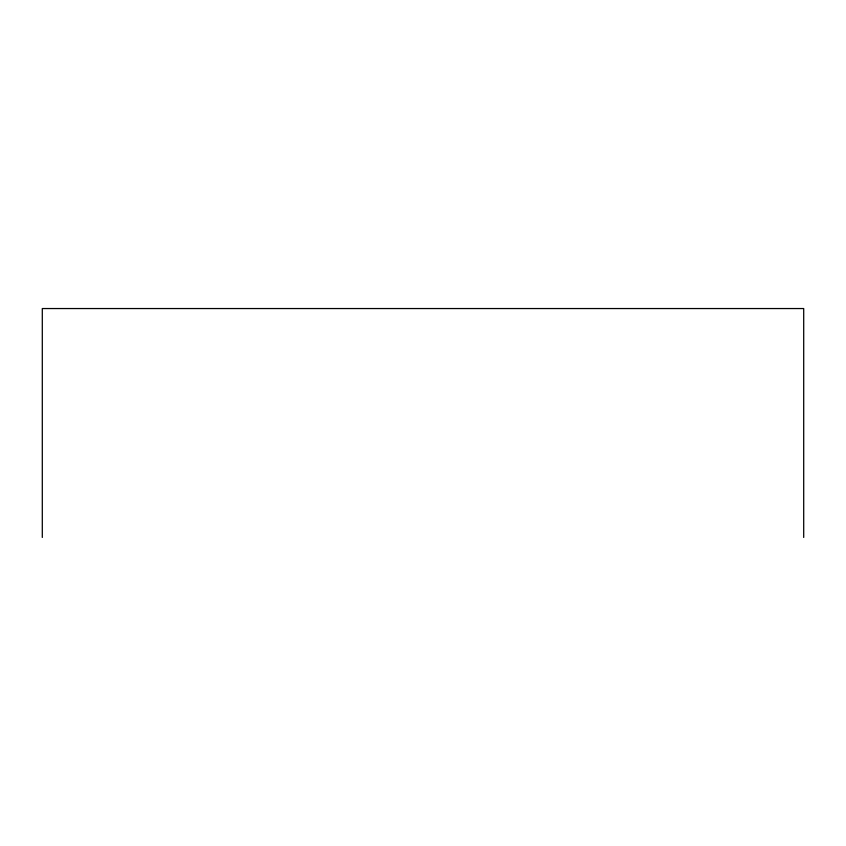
<?xml version="1.0" encoding="UTF-8"?>
<svg xmlns="http://www.w3.org/2000/svg" width="846" height="846" viewBox="0 0 846 846"><rect width="100%" height="100%" fill="white"/><g stroke="black" fill="none" stroke-linecap="round" stroke-linejoin="round"><path stroke-width="1.27" d="M803.7 537.453L803.7 308.547L42.3 308.547L42.3 537.453"/></g></svg>
